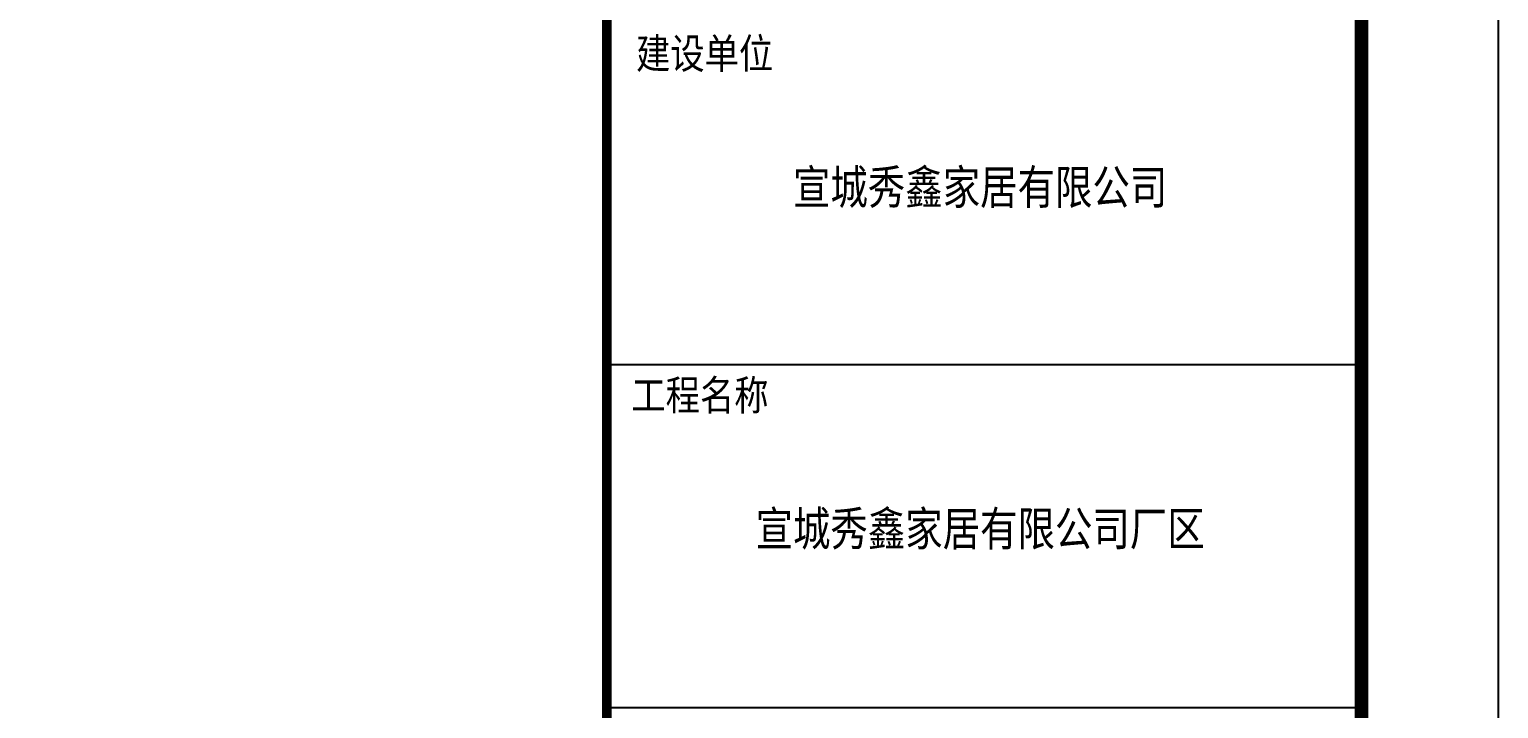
# Model space of a CAD drawing. Extents: x 9834882 to 10005569, y 1691670 to 2510806.
# Drawn here: x 9989505 to 10005569, y 1875990 to 1883418 of the extents above; entities that cross this region are included whole.
import ezdxf
from ezdxf.enums import TextEntityAlignment as Align

# ---------------------------------------------------------------- set-up
doc = ezdxf.new("R2010")
doc.units = 0
doc.header["$LTSCALE"] = 1000
doc.header["$MEASUREMENT"] = 0
doc.layers.get('0').update_dxf_attribs({"linetype": 'CONTINUOUS'})
for name, color, linetype in [('PP-PM-TK', 7, 'CONTINUOUS'), ('PUB_TEXT', 7, 'CONTINUOUS'), ('PUB_TITLE', 4, 'CONTINUOUS')]:
    doc.layers.add(name, color=color, linetype=linetype)
doc.styles.add('TQ', font='txt.shx', dxfattribs={"width": 0.8, "bigfont": 'hztxt.shx'})
doc.styles.add('仿宋', font='', dxfattribs={"width": 0.8})
doc.styles.get('仿宋').set_extended_font_data('SimSun')

# ---------------------------------------------------------------- blocks, each defined once
blk = doc.blocks.new('A2 TK 2019')
at = {"layer": 'PP-PM-TK', "color": 4}
for p, q in [((7035935, 1988948), (7041435, 1988948)), ((7035935, 1986448), (7041435, 1986448))]:
    blk.add_line(p, q, dxfattribs=at)
at = {"layer": 'PP-PM-TK', "color": 4, "const_width": 70}
blk.add_lwpolyline([(7035935, 2015184), (7041435, 2015184), (7041435, 1975184), (7035935, 1975184)], close=True, dxfattribs=at)
at = {"layer": 'PUB_TEXT', "color": 2, "style": 'TQ'}
for s, p in [('建设单位', (7036148, 1991081)), ('工程名称', (7036114, 1988590))]:
    blk.add_text(s, height=250, dxfattribs=at).set_placement(p)
at = {"layer": 'PUB_TITLE', "color": 0, "style": '仿宋', "width": 0.8}
for s, p in [('宣城秀鑫家居有限公司', (7038656, 1990116)), ('宣城秀鑫家居有限公司厂区', (7038656, 1987626))]:
    blk.add_text(s, height=250, dxfattribs=at).set_placement(p, align=Align.CENTER)

msp = doc.modelspace()

# ---------------------------------------------------------------- linework, layer by layer
at = {"layer": 'PUB_TITLE'}
msp.add_lwpolyline([(9894118.7, 1857607.2), (10005568.7, 1857607.2), (10005568.7, 1920607.2), (9894118.7, 1920607.2)], close=True, dxfattribs=at)
at = {"layer": 'PUB_TITLE', "const_width": 150}
msp.add_lwpolyline([(9897868.7, 1859107.2), (10004068.7, 1859107.2), (10004068.7, 1919107.2), (9897868.7, 1919107.2)], close=True, dxfattribs=at)

# ---------------------------------------------------------------- block references
at = {"xscale": 1.5, "yscale": 1.5, "zscale": 1.5}
msp.add_blockref('A2 TK 2019', (-558084.2, -1103668.5), dxfattribs=at)

doc.saveas('drawing.dxf')
